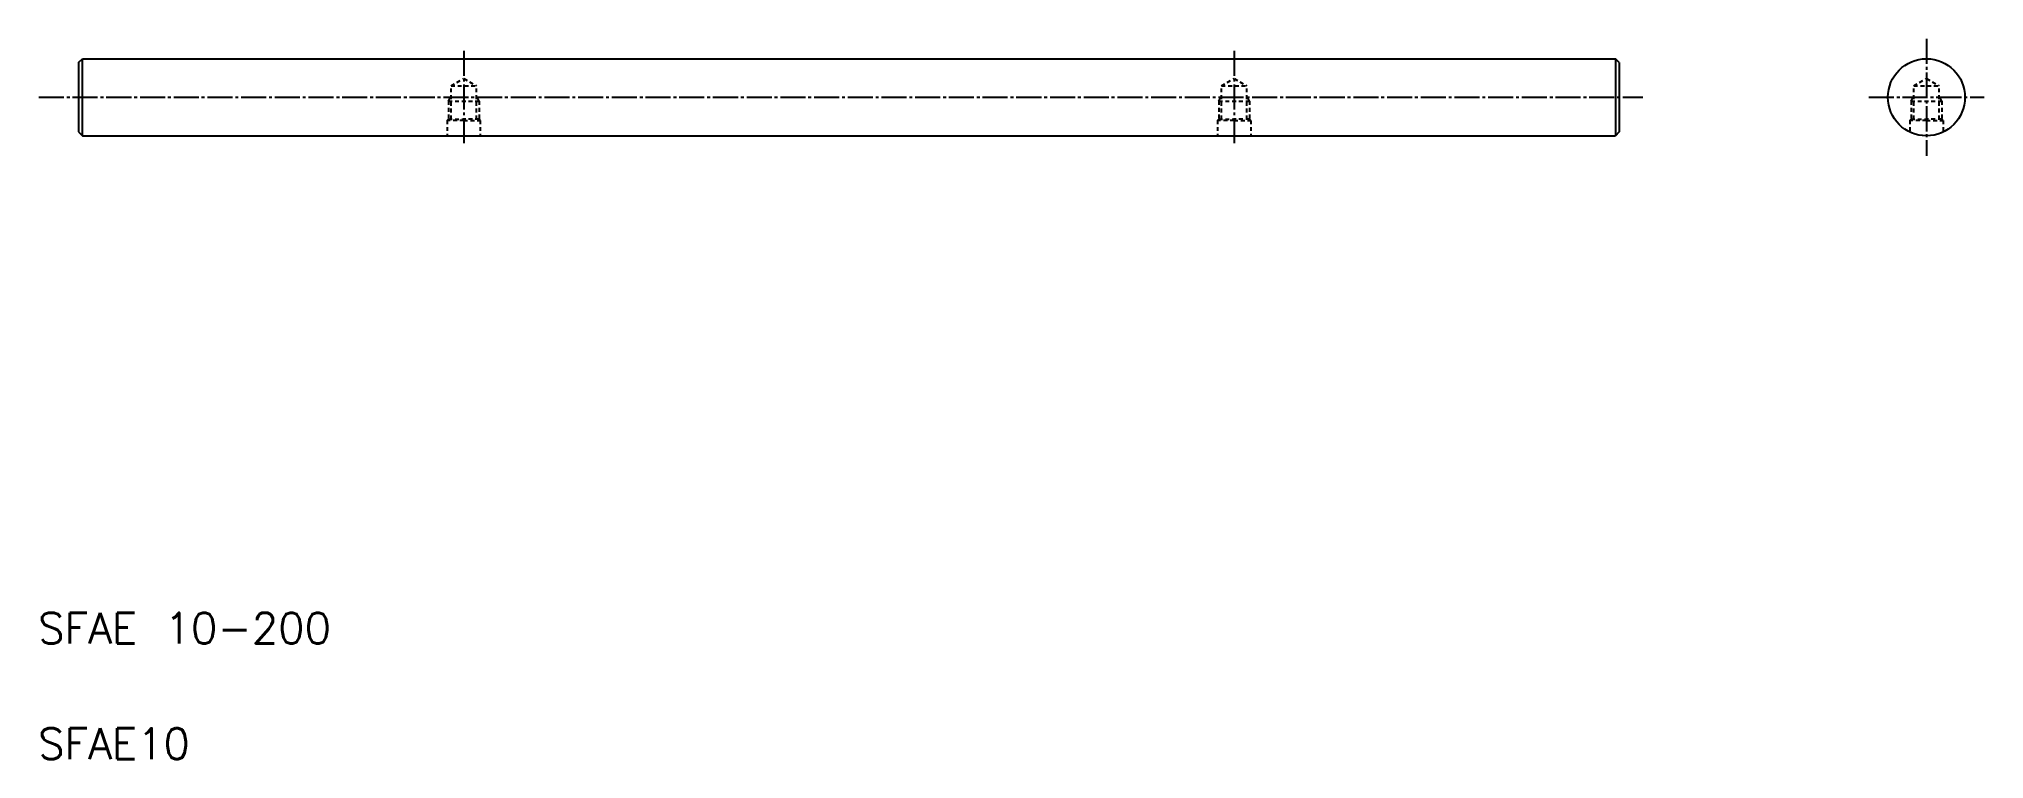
# Model space of a CAD drawing. Extents: x 111 to 364, y -7 to 87.
import ezdxf

# ---------------------------------------------------------------- set-up
doc = ezdxf.new("R2010")
doc.units = 0
doc.header["$LTSCALE"] = 0.25
doc.linetypes.add('CENTER', pattern=[17.5, 13, -1.5, 1.5, -1.5])
doc.linetypes.add('DASHED', pattern=[3.5, 2, -1.5])
doc.layers.get('0').update_dxf_attribs({"linetype": 'CONTINUOUS'})
doc.layers.add('CENTER', color=1, linetype='CENTER')
doc.styles.get("Standard").update_dxf_attribs({"font": 'txt.shx'})

msp = doc.modelspace()

# ---------------------------------------------------------------- linework, layer by layer
at = {"color": 7, "linetype": 'CONTINUOUS'}
for p, q in [((116.46, 83.46), (116.96, 83.96)), ((116.46, 83.46), (116.46, 74.46)), ((116.96, 83.96), (315.96, 83.96)), ((116.96, 73.96), (116.96, 83.96)), ((315.96, 83.96), (315.96, 73.96)), ((316.46, 83.46), (315.96, 83.96)), ((316.46, 83.46), (316.46, 74.46)), ((116.46, 74.46), (116.96, 73.96)), ((116.96, 73.96), (315.96, 73.96)), ((316.46, 74.46), (315.96, 73.96))]:
    msp.add_line(p, q, dxfattribs=at)
at = {"color": 3, "linetype": 'DASHED'}
for p, q in [((164.81, 80.46), (166.46, 81.41)), ((166.46, 81.41), (168.11, 80.46)), ((264.81, 80.46), (266.46, 81.41)), ((266.46, 81.41), (268.11, 80.46)), ((354.68, 80.46), (356.33, 81.41)), ((356.33, 81.41), (357.98, 80.46)), ((164.46, 78.46), (164.81, 79.16)), ((164.46, 78.46), (168.46, 78.46)), ((164.46, 78.46), (164.46, 76.11)), ((164.81, 80.46), (168.11, 80.46)), ((164.81, 76.11), (164.81, 80.46)), ((168.11, 76.11), (168.11, 80.46)), ((168.46, 78.46), (168.11, 79.16)), ((168.46, 78.46), (168.46, 76.11)), ((264.46, 78.46), (264.81, 79.16)), ((264.46, 78.46), (268.46, 78.46)), ((264.46, 78.46), (264.46, 76.11)), ((264.81, 80.46), (268.11, 80.46)), ((264.81, 76.11), (264.81, 80.46)), ((268.11, 76.11), (268.11, 80.46)), ((268.46, 78.46), (268.11, 79.16)), ((268.46, 78.46), (268.46, 76.11)), ((354.33, 78.46), (354.68, 79.16)), ((354.33, 78.46), (358.33, 78.46)), ((354.33, 78.46), (354.33, 76.11)), ((354.68, 76.11), (354.68, 80.46)), ((354.68, 80.46), (357.98, 80.46)), ((357.98, 76.11), (357.98, 80.46)), ((358.33, 78.46), (357.98, 79.16)), ((358.33, 78.46), (358.33, 76.11)), ((164.31, 75.96), (164.46, 76.11)), ((164.31, 75.96), (164.31, 73.96)), ((166.46, 75.96), (164.31, 75.96)), ((164.46, 76.11), (166.46, 76.11)), ((168.46, 76.11), (166.46, 76.11)), ((166.46, 75.96), (168.61, 75.96)), ((168.61, 75.96), (168.46, 76.11)), ((168.61, 75.96), (168.61, 73.96)), ((264.31, 75.96), (264.46, 76.11)), ((264.31, 75.96), (264.31, 73.96)), ((266.46, 75.96), (264.31, 75.96)), ((264.46, 76.11), (266.46, 76.11)), ((268.46, 76.11), (266.46, 76.11)), ((266.46, 75.96), (268.61, 75.96)), ((268.61, 75.96), (268.46, 76.11)), ((268.61, 75.96), (268.61, 73.96)), ((354.18, 75.96), (354.33, 76.11)), ((354.18, 75.96), (354.18, 74.44)), ((356.33, 75.96), (354.18, 75.96)), ((354.33, 76.11), (356.33, 76.11)), ((358.33, 76.11), (356.33, 76.11)), ((356.33, 75.96), (358.48, 75.96)), ((358.48, 75.96), (358.33, 76.11)), ((358.48, 75.96), (358.48, 74.44))]:
    msp.add_line(p, q, dxfattribs=at)
at = {"color": 7, "linetype": 'CONTINUOUS'}
msp.add_circle((356.33, 78.96), 5, dxfattribs=at)
at = {"layer": 'CENTER', "color": 1, "linetype": 'CENTER'}
for p, q in [((356.33, 86.54), (356.33, 71.37)), ((166.46, 85), (166.46, 72.84)), ((266.46, 85), (266.46, 72.84)), ((111.31, 78.96), (319.51, 78.96)), ((348.86, 78.96), (363.81, 78.96))]:
    msp.add_line(p, q, dxfattribs=at)

# ---------------------------------------------------------------- texts
at = {"color": 7, "linetype": 'CONTINUOUS'}
for s, p in [('SFAE 10-200', (111.2, 8.06)), ('SFAE10', (111.2, -6.94))]:
    msp.add_text(s, height=4, dxfattribs=at).set_placement(p)

doc.saveas('drawing.dxf')
